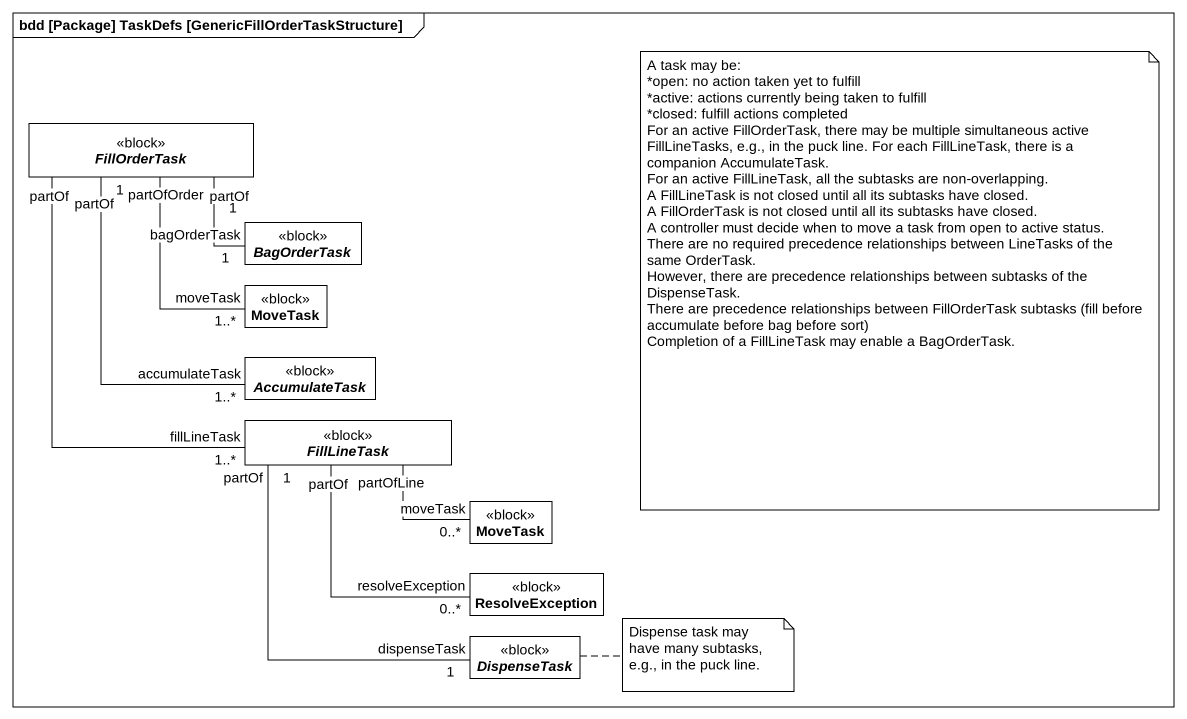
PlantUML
@startuml
mainframe bdd [Package] TaskDefs [GenericFillOrderTaskStructure]
hide circle
hide empty members
abstract class FillOrderTask <<block>>
abstract class BagOrderTask <<block>>
class MoveTask <<block>>
abstract class AccumulateTask <<block>>
abstract class FillLineTask <<block>>
class "MoveTask" as MoveTask_2 <<block>>
class ResolveException <<block>>
abstract class DispenseTask <<block>>
FillOrderTask "partOf\n1" -right- "bagOrderTask\n1" BagOrderTask
FillOrderTask "partOfOrder" -- "moveTask\n1..*" MoveTask
FillOrderTask "partOf\n1" -- "accumulateTask\n1..*" AccumulateTask
FillOrderTask "partOf" -- "fillLineTask\n1..*" FillLineTask
FillLineTask "partOfLine" -right- "moveTask\n0..*" MoveTask_2
FillLineTask "partOf" -- "resolveException\n0..*" ResolveException
FillLineTask "partOf\n1" -- "dispenseTask\n1" DispenseTask
note as N1
  A task may be:
  *open: no action taken yet to fulfill
  *active: actions currently being taken to fulfill
  *closed: fulfill actions completed
  For an active FillOrderTask, there may be multiple simultaneous active FillLineTasks, e.g., in the puck line. For each FillLineTask, there is a companion AccumulateTask.
  For an active FillLineTask, all the subtasks are non-overlapping.
  A FillLineTask is not closed until all its subtasks have closed.
  A FillOrderTask is not closed until all its subtasks have closed.
  A controller must decide when to move a task from open to active status.
  There are no required precedence relationships between LineTasks of the same OrderTask.
  However, there are precedence relationships between subtasks of the DispenseTask.
  There are precedence relationships between FillOrderTask subtasks (fill before accumulate before bag before sort)
  Completion of a FillLineTask may enable a BagOrderTask.
end note
note right of DispenseTask : Dispense task may have many subtasks, e.g., in the puck line.
@enduml
